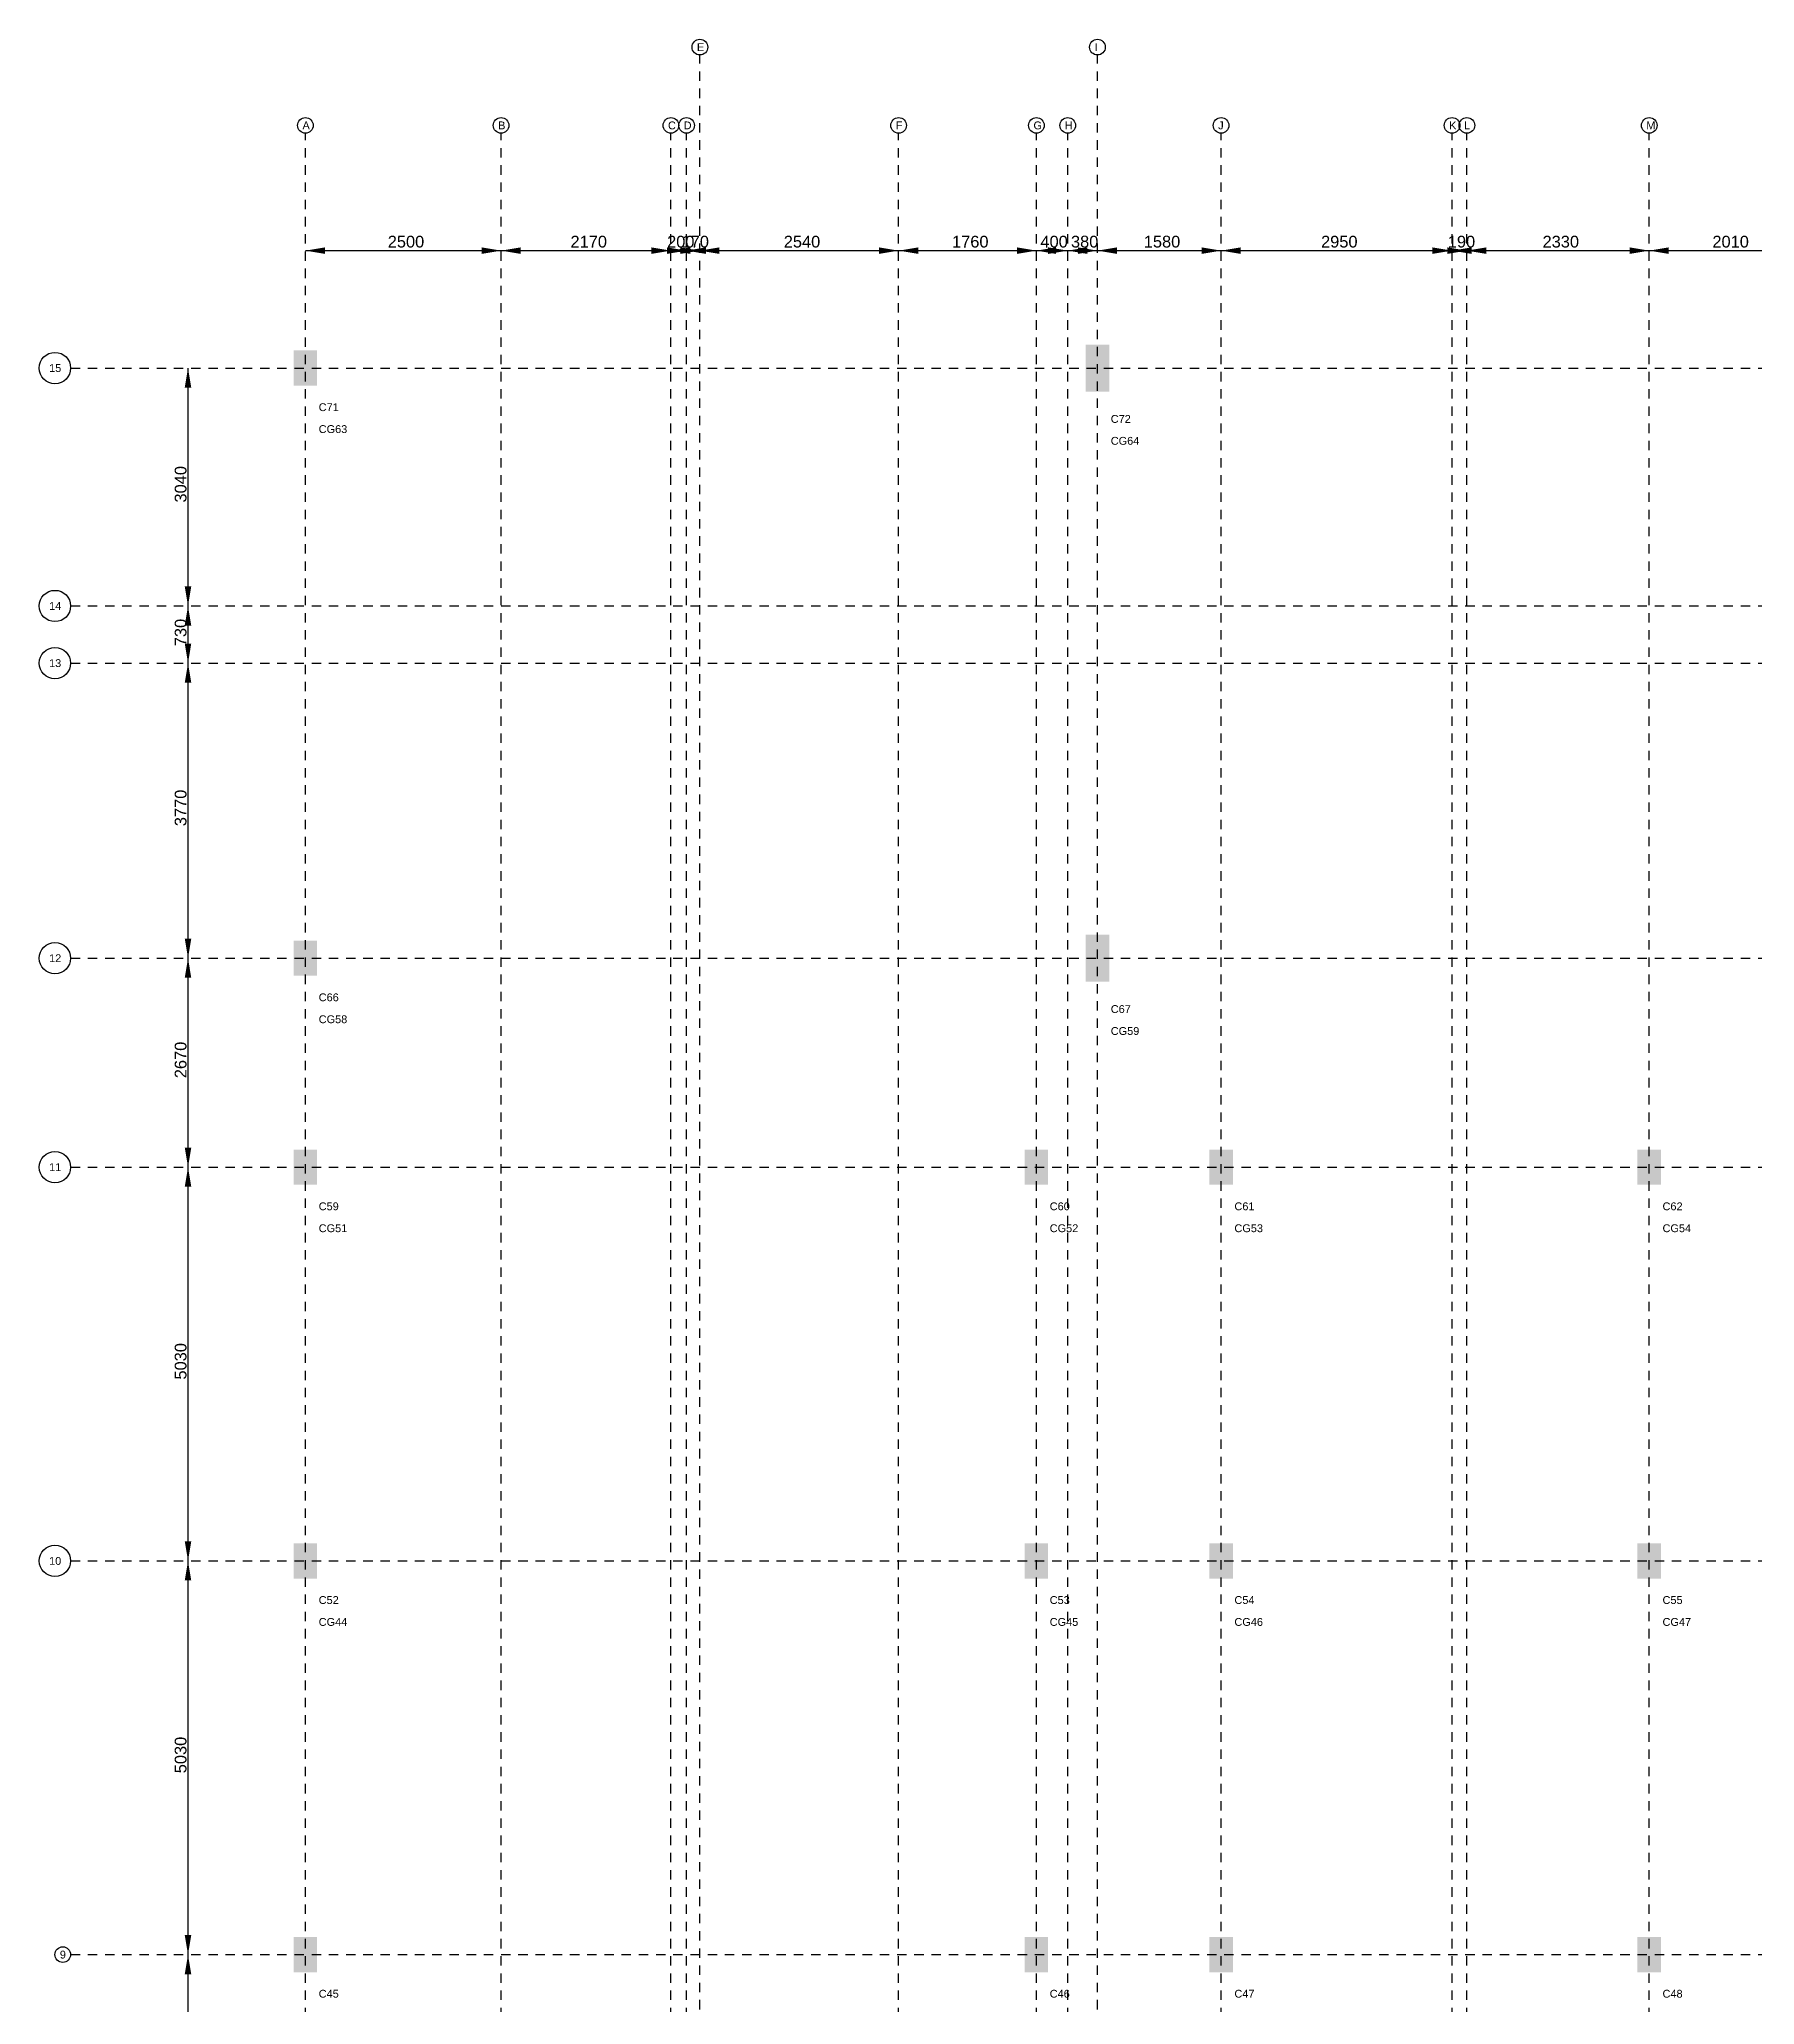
# Model space of a CAD drawing. Extents: x 28 to 264, y -211 to 74.
# Drawn here: x 27.98 to 49.9, y 34.47 to 59.58 of the extents above; entities that cross this region are included whole.
import ezdxf

# ---------------------------------------------------------------- set-up
doc = ezdxf.new("R2010")
doc.units = 0
doc.linetypes.add('ACAD_ISO02W100', pattern=[15, 12, -3])
for name, color, linetype in [('CenterLine', 253, 'CONTINUOUS'), ('Column_Group', 3, 'CONTINUOUS'), ('Column_Name', 4, 'CONTINUOUS'), ('Columns', 6, 'CONTINUOUS'), ('Grid_Dimension', 7, 'CONTINUOUS'), ('Gridname', 7, 'CONTINUOUS')]:
    doc.layers.add(name, color=color, linetype=linetype)
doc.styles.add('STRUDS_Arial', font='ARIAL.TTF', dxfattribs={"height": 0.04})
doc.styles.add('stylebar', font='ARIAL.TTF', dxfattribs={"height": 0.04})

msp = doc.modelspace()

# ---------------------------------------------------------------- linework, layer by layer
at = {"layer": 'Centerline', "linetype": 'ACAD_ISO02W100', "ltscale": 0.01}
for p, q in [((36.418, -4.75), (36.418, 59.38)), ((41.498, -4.75), (41.498, 59.38)), ((31.378, -3.75), (31.378, 58.38)), ((33.878, -3.75), (33.878, 58.38)), ((36.048, -3.75), (36.048, 58.38)), ((36.248, -3.75), (36.248, 58.38)), ((38.958, -3.75), (38.958, 58.38)), ((40.718, -3.75), (40.718, 58.38)), ((41.118, -3.75), (41.118, 58.38)), ((43.078, -3.75), (43.078, 58.38)), ((46.028, -3.75), (46.028, 58.38)), ((46.218, -3.75), (46.218, 58.38)), ((48.548, -3.75), (48.548, 58.38)), ((28.378, 55.38), (68.558, 55.38)), ((28.378, 52.34), (68.558, 52.34)), ((28.378, 51.61), (68.558, 51.61)), ((28.378, 47.84), (68.558, 47.84)), ((28.378, 45.17), (68.558, 45.17)), ((28.378, 40.14), (68.558, 40.14)), ((28.378, 35.11), (68.558, 35.11))]:
    msp.add_line(p, q, dxfattribs=at)
at = {"layer": 'Columns'}
for points in [[(31.228, 55.155), (31.228, 55.605), (31.528, 55.155), (31.528, 55.605)], [(41.348, 55.08), (41.348, 55.68), (41.648, 55.08), (41.648, 55.68)], [(31.228, 47.615), (31.228, 48.065), (31.528, 47.615), (31.528, 48.065)], [(41.348, 47.54), (41.348, 48.14), (41.648, 47.54), (41.648, 48.14)], [(31.228, 44.945), (31.228, 45.395), (31.528, 44.945), (31.528, 45.395)], [(40.568, 44.945), (40.568, 45.395), (40.868, 44.945), (40.868, 45.395)], [(42.928, 44.945), (42.928, 45.395), (43.228, 44.945), (43.228, 45.395)], [(48.398, 44.945), (48.398, 45.395), (48.698, 44.945), (48.698, 45.395)], [(31.228, 39.915), (31.228, 40.365), (31.528, 39.915), (31.528, 40.365)], [(40.568, 39.915), (40.568, 40.365), (40.868, 39.915), (40.868, 40.365)], [(42.928, 39.915), (42.928, 40.365), (43.228, 39.915), (43.228, 40.365)], [(48.398, 39.915), (48.398, 40.365), (48.698, 39.915), (48.698, 40.365)], [(31.228, 34.885), (31.228, 35.335), (31.528, 34.885), (31.528, 35.335)], [(40.568, 34.885), (40.568, 35.335), (40.868, 34.885), (40.868, 35.335)], [(42.928, 34.885), (42.928, 35.335), (43.228, 34.885), (43.228, 35.335)], [(48.398, 34.885), (48.398, 35.335), (48.698, 34.885), (48.698, 35.335)]]:
    msp.add_solid(points, dxfattribs=at)
at = {"layer": 'Grid_Dimension'}
for p, q in [((31.378, 56.88), (33.878, 56.88)), ((33.878, 56.88), (36.048, 56.88)), ((36.048, 56.88), (36.248, 56.88)), ((36.248, 56.88), (36.418, 56.88)), ((36.418, 56.88), (38.958, 56.88)), ((38.958, 56.88), (40.718, 56.88)), ((40.718, 56.88), (41.118, 56.88)), ((41.118, 56.88), (41.498, 56.88)), ((41.498, 56.88), (43.078, 56.88)), ((43.078, 56.88), (46.028, 56.88)), ((46.028, 56.88), (46.218, 56.88)), ((46.218, 56.88), (48.548, 56.88)), ((48.548, 56.88), (50.558, 56.88)), ((29.878, 52.34), (29.878, 55.38)), ((29.878, 51.61), (29.878, 52.34)), ((29.878, 47.84), (29.878, 51.61)), ((29.878, 45.17), (29.878, 47.84)), ((29.878, 40.14), (29.878, 45.17)), ((29.878, 35.11), (29.878, 40.14)), ((29.878, 30.08), (29.878, 35.11))]:
    msp.add_line(p, q, dxfattribs=at)
for points in [[(31.378, 56.88), (31.628, 56.9216), (31.378, 56.88), (31.628, 56.8384)], [(33.878, 56.88), (33.628, 56.9216), (33.878, 56.88), (33.628, 56.8384)], [(33.878, 56.88), (34.128, 56.9216), (33.878, 56.88), (34.128, 56.8384)], [(36.048, 56.88), (35.798, 56.9216), (36.048, 56.88), (35.798, 56.8384)], [(36.248, 56.88), (35.998, 56.9216), (36.248, 56.88), (35.998, 56.8384)], [(36.048, 56.88), (36.298, 56.9216), (36.048, 56.88), (36.298, 56.8384)], [(36.418, 56.88), (36.168, 56.9216), (36.418, 56.88), (36.168, 56.8384)], [(36.248, 56.88), (36.498, 56.9216), (36.248, 56.88), (36.498, 56.8384)], [(36.418, 56.88), (36.668, 56.9216), (36.418, 56.88), (36.668, 56.8384)], [(38.958, 56.88), (38.708, 56.9216), (38.958, 56.88), (38.708, 56.8384)], [(38.958, 56.88), (39.208, 56.9216), (38.958, 56.88), (39.208, 56.8384)], [(40.718, 56.88), (40.468, 56.9216), (40.718, 56.88), (40.468, 56.8384)], [(40.718, 56.88), (40.968, 56.9216), (40.718, 56.88), (40.968, 56.8384)], [(41.118, 56.88), (40.868, 56.9216), (41.118, 56.88), (40.868, 56.8384)], [(41.118, 56.88), (41.368, 56.9216), (41.118, 56.88), (41.368, 56.8384)], [(41.498, 56.88), (41.248, 56.9216), (41.498, 56.88), (41.248, 56.8384)], [(41.498, 56.88), (41.748, 56.9216), (41.498, 56.88), (41.748, 56.8384)], [(43.078, 56.88), (42.828, 56.9216), (43.078, 56.88), (42.828, 56.8384)], [(43.078, 56.88), (43.328, 56.9216), (43.078, 56.88), (43.328, 56.8384)], [(46.028, 56.88), (45.778, 56.9216), (46.028, 56.88), (45.778, 56.8384)], [(46.218, 56.88), (45.968, 56.9216), (46.218, 56.88), (45.968, 56.8384)], [(46.028, 56.88), (46.278, 56.9216), (46.028, 56.88), (46.278, 56.8384)], [(46.218, 56.88), (46.468, 56.9216), (46.218, 56.88), (46.468, 56.8384)], [(48.548, 56.88), (48.298, 56.9216), (48.548, 56.88), (48.298, 56.8384)], [(48.548, 56.88), (48.798, 56.9216), (48.548, 56.88), (48.798, 56.8384)], [(29.878, 55.38), (29.8364, 55.13), (29.878, 55.38), (29.9196, 55.13)], [(29.878, 52.34), (29.8364, 52.59), (29.878, 52.34), (29.9196, 52.59)], [(29.878, 52.34), (29.8364, 52.09), (29.878, 52.34), (29.9196, 52.09)], [(29.878, 51.61), (29.8364, 51.86), (29.878, 51.61), (29.9196, 51.86)], [(29.878, 51.61), (29.8364, 51.36), (29.878, 51.61), (29.9196, 51.36)], [(29.878, 47.84), (29.8364, 48.09), (29.878, 47.84), (29.9196, 48.09)], [(29.878, 47.84), (29.8364, 47.59), (29.878, 47.84), (29.9196, 47.59)], [(29.878, 45.17), (29.8364, 45.42), (29.878, 45.17), (29.9196, 45.42)], [(29.878, 45.17), (29.8364, 44.92), (29.878, 45.17), (29.9196, 44.92)], [(29.878, 40.14), (29.8364, 40.39), (29.878, 40.14), (29.9196, 40.39)], [(29.878, 40.14), (29.8364, 39.89), (29.878, 40.14), (29.9196, 39.89)], [(29.878, 35.11), (29.8364, 35.36), (29.878, 35.11), (29.9196, 35.36)], [(29.878, 35.11), (29.8364, 34.86), (29.878, 35.11), (29.9196, 34.86)]]:
    msp.add_solid(points, dxfattribs=at)
at = {"layer": 'Gridname'}
for centre, radius in [((36.418, 59.48), 0.1), ((41.498, 59.48), 0.1), ((31.378, 58.48), 0.1), ((33.878, 58.48), 0.1), ((36.048, 58.48), 0.1), ((36.248, 58.48), 0.1), ((38.958, 58.48), 0.1), ((40.718, 58.48), 0.1), ((41.118, 58.48), 0.1), ((43.078, 58.48), 0.1), ((46.028, 58.48), 0.1), ((46.218, 58.48), 0.1), ((48.548, 58.48), 0.1), ((28.178, 55.38), 0.2), ((28.178, 52.34), 0.2), ((28.178, 51.61), 0.2), ((28.178, 47.84), 0.2), ((28.178, 45.17), 0.2), ((28.178, 40.14), 0.2), ((28.278, 35.11), 0.1)]:
    msp.add_circle(centre, radius, dxfattribs=at)

# ---------------------------------------------------------------- texts
at = {"layer": 'Column_Group', "style": 'STRUDS_Arial'}
for s, p in [('CG63', (31.548, 54.55)), ('CG64', (41.668, 54.4)), ('CG58', (31.548, 47.01)), ('CG59', (41.668, 46.86)), ('CG51', (31.548, 44.34)), ('CG52', (40.888, 44.34)), ('CG53', (43.248, 44.34)), ('CG54', (48.718, 44.34)), ('CG44', (31.548, 39.31)), ('CG45', (40.888, 39.31)), ('CG46', (43.248, 39.31)), ('CG47', (48.718, 39.31))]:
    msp.add_text(s, height=0.1, dxfattribs=at).set_placement(p)
at = {"layer": 'Column_Name', "style": 'STRUDS_Arial'}
for s, p in [('C71', (31.548, 54.83)), ('C72', (41.668, 54.68)), ('C66', (31.548, 47.29)), ('C67', (41.668, 47.14)), ('C59', (31.548, 44.62)), ('C60', (40.888, 44.62)), ('C61', (43.248, 44.62)), ('C62', (48.718, 44.62)), ('C52', (31.548, 39.59)), ('C53', (40.888, 39.59)), ('C54', (43.248, 39.59)), ('C55', (48.718, 39.59)), ('C45', (31.548, 34.56)), ('C46', (40.888, 34.56)), ('C47', (43.248, 34.56)), ('C48', (48.718, 34.56))]:
    msp.add_text(s, height=0.1, dxfattribs=at).set_placement(p)
at = {"layer": 'Grid_Dimension', "style": 'stylebar'}
for s, p in [('2500', (32.43, 56.92)), ('2170', (34.765, 56.92)), ('200', (35.9995, 56.92)), ('170', (36.1845, 56.92)), ('2540', (37.49, 56.92)), ('1760', (39.64, 56.92)), ('400', (40.7695, 56.92)), ('380', (41.1595, 56.92)), ('1580', (42.09, 56.92)), ('2950', (44.355, 56.92)), ('190', (45.9745, 56.92)), ('2330', (47.185, 56.92)), ('2010', (49.355, 56.92))]:
    msp.add_text(s, height=0.15, dxfattribs=at).set_placement(p)
for s, p in [('3040', (29.858, 53.662)), ('730', (29.858, 51.8265)), ('3770', (29.858, 49.527)), ('2670', (29.858, 46.307)), ('5030', (29.858, 42.457)), ('5030', (29.858, 37.427))]:
    msp.add_text(s, height=0.15, rotation=90, dxfattribs=at).set_placement(p)
at = {"layer": 'GridName', "style": 'STRUDS_Arial'}
for s, p in [('E', (36.3805, 59.43)), ('I', (41.4605, 59.43)), ('A', (31.3405, 58.43)), ('B', (33.8405, 58.43)), ('C', (36.0105, 58.43)), ('D', (36.2105, 58.43)), ('F', (38.9205, 58.43)), ('G', (40.6805, 58.43)), ('H', (41.0805, 58.43)), ('J', (43.0405, 58.43)), ('K', (45.9905, 58.43)), ('L', (46.1805, 58.43)), ('M', (48.5105, 58.43)), ('15', (28.103, 55.33)), ('14', (28.103, 52.29)), ('13', (28.103, 51.56)), ('12', (28.103, 47.79)), ('11', (28.103, 45.12)), ('10', (28.103, 40.09)), ('9', (28.2405, 35.06))]:
    msp.add_text(s, height=0.1, dxfattribs=at).set_placement(p)

doc.saveas('drawing.dxf')
